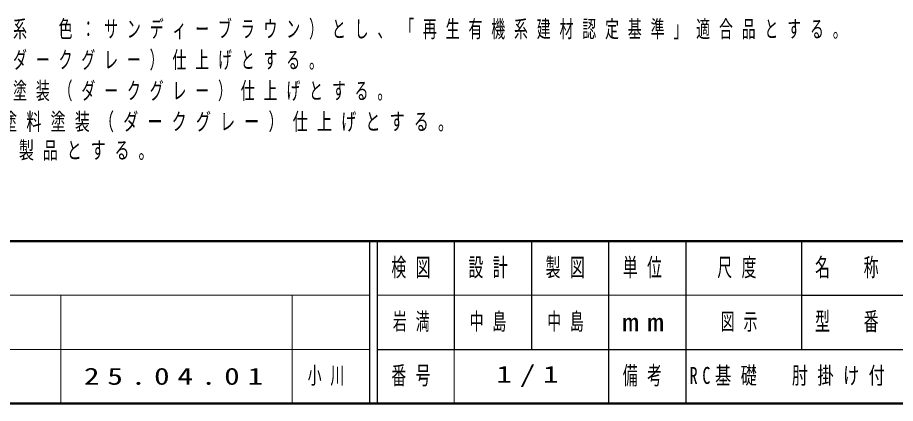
# Model space of a CAD drawing. Units: millimetres on the paper, scale 1:20. Extents: x -365 to 0, y 0 to 257.
# Drawn here: x -284.1 to -170.3, y 0 to 50 of the extents above; entities that cross this region are included whole.
import ezdxf

# ---------------------------------------------------------------- set-up
doc = ezdxf.new("R2010")
doc.units = ezdxf.units.MM
doc.layers.add('99', color=7, linetype='Continuous')
doc.layers.add('CLASS1', color=7, linetype='Continuous')
doc.layers.add('LY_5', color=7, linetype='Continuous', lineweight=13)
doc.styles.add('ＭＳ ゴシック', font='')
doc.styles.get('ＭＳ ゴシック').set_extended_font_data('MS Gothic')

msp = doc.modelspace()

# ---------------------------------------------------------------- linework, layer by layer
at = {"layer": 'LY_5', "lineweight": 50}
for p, q in [((-365, 21), (0, 21)), ((-365, 0), (0, 0))]:
    msp.add_line(p, q, dxfattribs=at)
at = {"layer": 'LY_5', "color": 211, "lineweight": 25}
for p, q in [((-238.5, 21), (-238.5, 0)), ((-237.5, 21), (-237.5, 0)), ((-227.5, 21), (-227.5, 7)), ((-217.5, 21), (-217.5, 7)), ((-207.5, 21), (-207.5, 0)), ((-197.5, 21), (-197.5, 7)), ((-182.5, 21), (-182.5, 7)), ((-182.5, 14), (-70, 14)), ((-237.5, 7), (0, 7))]:
    msp.add_line(p, q, dxfattribs=at)
at = {"layer": 'LY_5'}
for p, q in [((-365, 14), (-238.5, 14)), ((-278.5, 14), (-278.5, 0)), ((-248.5, 14), (-248.5, 0)), ((-237.5, 14), (-182.5, 14)), ((-365, 7), (-238.5, 7)), ((-227.5, 7), (-227.5, 0))]:
    msp.add_line(p, q, dxfattribs=at)
at = {"layer": 'LY_5', "lineweight": 25}
msp.add_line((-197.5, 7), (-197.5, 0), dxfattribs=at)

# ---------------------------------------------------------------- texts
at = {"layer": '99', "char_height": 2.199, "style": 'ＭＳ ゴシック'}
for s, insert, attachment_point in [('\\T1.64;\\W0.6;岩満', (-232.5, 10.5), 5), ('\\T1.64;\\W0.6;中島', (-225.5, 10.5), 4), ('\\T1.64;\\W0.6;中島', (-212.5, 10.5), 5), ('\\T1.64;\\W0.6;図示', (-190, 10.5), 5), ('\\T1.5;\\W1.35;25.04.01', (-275.5, 3.5), 4), ('\\T1.64;\\W0.6;小川', (-246.5, 3.5), 4), ('\\T1.5;\\W1.35;1/1', (-217.5, 3.5), 5), ('\\T1.58;\\W0.7;RC基礎\u3000肘掛け付', (-197, 3.5), 4)]:
    msp.add_mtext(s, dxfattribs=dict(at, insert=insert, attachment_point=attachment_point))
at = {"layer": 'CLASS1', "char_height": 2.199, "attachment_point": 7, "style": 'ＭＳ ゴシック'}
for s, insert in [('\\T1.64;\\W0.6;合成木材は、木粉入り再生プラスチック（ポリプロピレン系\u3000色：サンディーブラウン）とし、「再生有機系建材認定基準」適合品とする。', (-361.422, 47.116)), ('\\T1.64;\\W0.6;鋳鉄は、ＦＣ\u3000２００とし、ポリエステル樹脂粉体塗装（ダークグレー）仕上げとする。', (-361.422, 43.116)), ('\\T1.64;\\W0.6;鋼材は、電気亜鉛メッキ処理の上、ポリエステル樹脂粉体塗装（ダークグレー）仕上げとする。', (-361.422, 39.116)), ('\\T1.61;\\W0.65;肘掛けは、アルミ合金鋳物\u3000AC3Aとし、ウレタン樹脂塗料塗装（ダークグレー）仕上げとする。', (-361.422, 35.116)), ('\\T1.59;\\W0.65;本製品は、(一社)日本公園施設業協会賠償責任保険加入製品とする。', (-361.422, 31.116))]:
    msp.add_mtext(s, dxfattribs=dict(at, insert=insert))
at = {"layer": 'LY_5', "color": 4, "char_height": 2.346, "attachment_point": 5, "style": 'ＭＳ ゴシック'}
for s, insert in [('\\T1.64;\\W0.6;検図', (-232.5, 17.5)), ('\\T1.64;\\W0.6;設計', (-222.5, 17.5)), ('\\T1.64;\\W0.6;製図', (-212.5, 17.5)), ('\\T1.64;\\W0.6;単位', (-202.5, 17.5)), ('\\T1.64;\\W0.6;尺度', (-190.25, 17.5)), ('\\T1.64;\\W0.6;名\u3000称', (-176, 17.5)), ('\\T1.64;\\W0.6;型\u3000番', (-176, 10.5)), ('\\T1.5;\\W1.35;mm', (-202.5, 10.5)), ('\\T1.64;\\W0.6;番号', (-232.5, 3.5)), ('\\T1.64;\\W0.6;備考', (-202.5, 3.5))]:
    msp.add_mtext(s, dxfattribs=dict(at, insert=insert))

doc.saveas('drawing.dxf')
